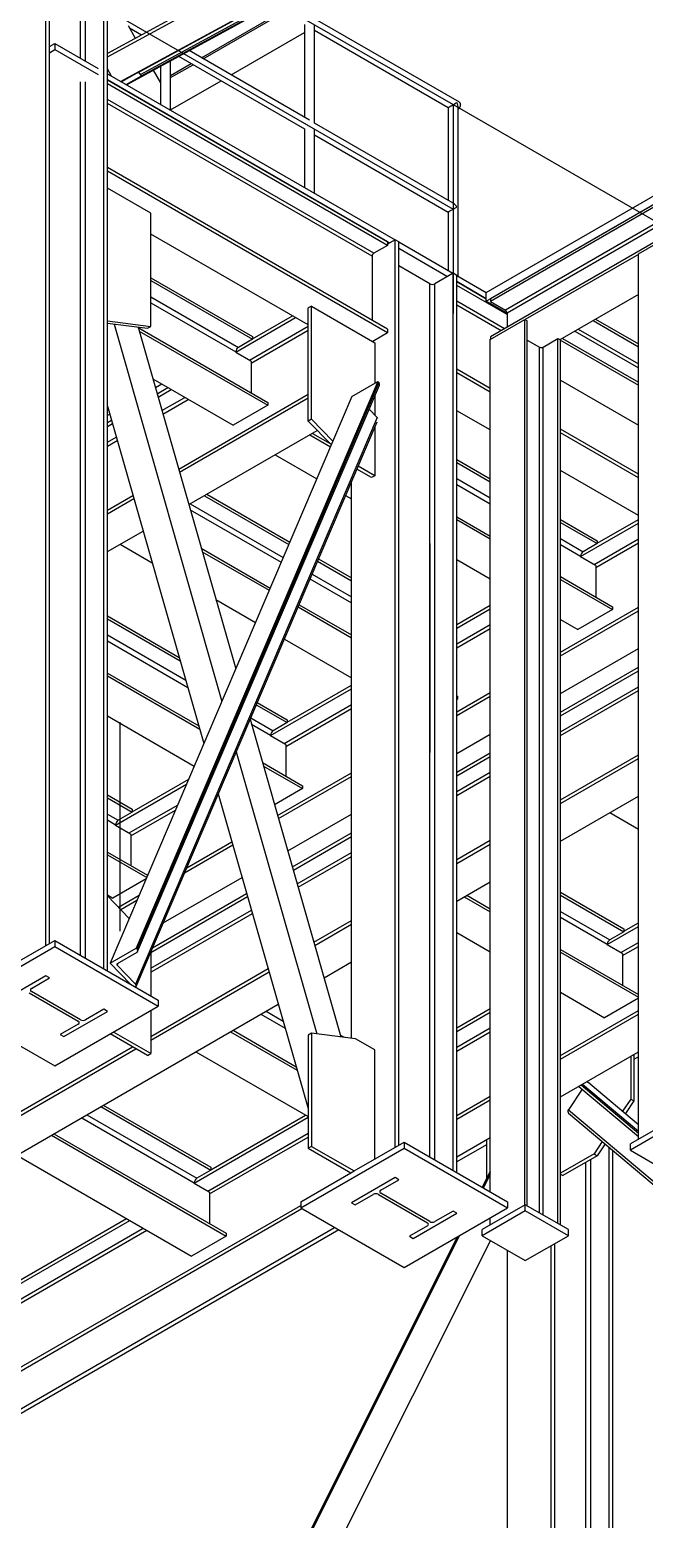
# Model space of a CAD drawing. Header units: inches. Extents: x -1490 to 2215, y -1057 to 1547.
# Drawn here: x 1920.3 to 2021.2, y -855.9 to -611.4 of the extents above; entities that cross this region are included whole.
import ezdxf

# ---------------------------------------------------------------- set-up
doc = ezdxf.new("R2010")
doc.units = ezdxf.units.IN
doc.header["$MEASUREMENT"] = 0

msp = doc.modelspace()

# ---------------------------------------------------------------- linework, layer by layer
at = {"color": 7, "linetype": 'Continuous', "lineweight": 25}
for p, q in [((1922.92, -761.72), (1922.92, -488.94)), ((1923.52, -761.37), (1923.52, -489.29)), ((1928.61, -616.04), (1928.61, -496.15)), ((1929.46, -616.53), (1929.46, -496.15)), ((1932.43, -765.5), (1932.43, -494.43)), ((1933.04, -765.85), (1933.04, -494.78)), ((2029.86, -562.57), (1933.04, -615.27)), ((1933.04, -615.83), (2030.46, -562.8)), ((1935.2, -619.85), (2032.7, -566.77)), ((2036.16, -564.99), (1937.9, -618.48)), ((1938.49, -618.71), (2036.75, -565.23)), ((1938.61, -618.93), (2036.88, -565.44)), ((1936.16, -620.4), (2032.64, -567.89)), ((1948.47, -615.98), (1961.66, -608.37)), ((1948.75, -616.15), (1961.94, -608.53)), ((1990.83, -623.29), (1961.73, -606.49)), ((1936.44, -610.7), (1937.61, -612.78)), ((1936.65, -611.08), (1938.63, -612.22)), ((1965.38, -610.52), (1965.38, -625.75)), ((1967.04, -626.7), (1967.04, -610.52)), ((1923.52, -614.11), (1924.4, -613.61)), ((1924.4, -613.61), (1924.4, -614.63)), ((1924.4, -613.61), (1931.53, -617.73)), ((1953.35, -618.8), (1965.38, -611.85)), ((1967.04, -611.47), (1988.99, -624.15)), ((1923.52, -615.14), (1924.4, -614.63)), ((1924.4, -614.63), (1931.53, -618.75)), ((1944.73, -615.74), (1965.38, -627.66)), ((1966.21, -626.22), (1946.44, -614.81)), ((1933.72, -618.99), (1933.04, -617.79)), ((1937.89, -618.48), (1935.36, -619.94)), ((1940.57, -618.01), (1941.74, -620.09)), ((1941.76, -617.36), (1941.76, -623.64)), ((1943.42, -624.59), (1943.42, -616.45)), ((1943.42, -618.9), (1946.81, -616.94)), ((1943.42, -619.23), (1947.09, -617.11)), ((1928.61, -763.29), (1928.61, -619.95)), ((1929.46, -763.78), (1929.46, -619.95)), ((1933.04, -618.6), (1980.27, -645.86)), ((1933.04, -619.62), (1979.38, -646.37)), ((1979.03, -646.17), (1933.04, -619.62)), ((1979.03, -646.78), (1933.04, -620.23)), ((1936.11, -620.37), (1938.61, -618.93)), ((1938.61, -618.93), (1938.49, -618.71)), ((1941.65, -619.92), (1941.76, -619.86)), ((1941.74, -620.09), (1941.74, -623.62)), ((1941.74, -620.2), (1941.76, -620.18)), ((1943.42, -624.53), (1951.69, -619.76)), ((1976.79, -648.08), (1933.04, -622.82)), ((1976.5, -648.57), (1933.04, -623.47)), ((1988.99, -624.15), (1988.99, -639.38)), ((1988.99, -624.15), (1988.99, -639.38)), ((1990.65, -651.86), (1990.65, -624.15)), ((1990.65, -651.86), (1990.65, -624.15)), ((1965.38, -627.66), (1965.38, -637.27)), ((1989.82, -639.86), (1967.04, -626.7)), ((1967.04, -638.23), (1967.04, -627.66)), ((1967.04, -628.62), (1988.99, -641.3)), ((1979.03, -660.54), (1933.04, -633.99)), ((1979.03, -661.15), (1933.04, -634.6)), ((1940.15, -641.5), (1933.04, -637.4)), ((1995.24, -654.51), (2026.71, -636.35)), ((1995.24, -655.94), (2026.71, -637.77)), ((2026, -638.18), (1995.95, -655.53)), ((2026, -638.64), (1995.95, -655.99)), ((2028.45, -640.05), (1998.39, -657.4)), ((2028.73, -640.54), (1998.68, -657.89)), ((1940.15, -660.08), (1940.15, -641.5)), ((1988.99, -641.3), (1988.99, -650.9)), ((1988.99, -641.3), (1988.99, -650.9)), ((1966, -659.83), (1940.15, -644.91)), ((2026, -644.46), (1995.95, -661.81)), ((2020.23, -648.18), (2025.94, -644.88)), ((1979.03, -646.78), (1976.79, -648.08)), ((1980.28, -645.86), (1979.03, -646.58)), ((1979.03, -646.17), (1979.03, -646.78)), ((1980.28, -794.83), (1980.28, -645.86)), ((1980.89, -646.21), (1980.28, -645.86)), ((1980.89, -794.48), (1980.89, -646.21)), ((1980.89, -646.22), (1989.78, -651.36)), ((1980.89, -647.24), (1988.9, -651.87)), ((1976.5, -648.57), (1976.5, -659.08)), ((1985.97, -653.07), (1980.89, -650.13)), ((2020.23, -648.25), (2001.66, -658.97)), ((2020.23, -793.53), (2020.23, -648.18)), ((1940.15, -652.08), (1956.85, -661.72)), ((1940.15, -652.55), (1956.85, -662.19)), ((1989.8, -651.35), (1986.82, -653.07)), ((1989.8, -798.62), (1989.8, -651.35)), ((1990.4, -651.7), (1989.8, -651.35)), ((1990.4, -798.97), (1990.4, -651.7)), ((1990.4, -651.71), (1995.24, -654.51)), ((1990.4, -652.73), (1995.24, -655.53)), ((1995.24, -655.53), (1990.4, -652.73)), ((1940.15, -655.21), (1954.54, -663.52)), ((1985.97, -796.41), (1985.97, -653.07)), ((1986.82, -796.9), (1986.82, -653.07)), ((1998.68, -658.13), (1990.4, -653.35)), ((1995.24, -655.94), (1995.24, -654.51)), ((2020.23, -654.84), (2007.36, -662.27)), ((1940.15, -656.19), (1954.12, -664.25)), ((1966.53, -656.73), (1966, -657.04)), ((1966, -675.62), (1966, -657.04)), ((1966.53, -675.31), (1966.53, -656.73)), ((1966.53, -656.73), (1976.96, -662.75)), ((1998.26, -660.48), (1990.4, -655.93)), ((1997.7, -660.8), (1990.4, -656.59)), ((1998.68, -657.92), (1995.24, -655.94)), ((1995.95, -655.53), (1995.95, -655.99)), ((1995.95, -655.99), (1998.39, -657.4)), ((1933.04, -659.18), (1940.15, -660.08)), ((1933.04, -659.55), (1939.62, -660.38)), ((1934.12, -659.69), (1951.83, -721.63)), ((1939.62, -660.38), (1940.15, -660.08)), ((1954.12, -664.31), (1963.94, -658.64)), ((1956.36, -665.61), (1966, -660.04)), ((1956.85, -662.13), (1963.41, -658.34)), ((1995.89, -662.23), (2001.59, -658.94)), ((1998.68, -657.89), (1998.68, -660.24)), ((2001.59, -804.29), (2001.59, -658.94)), ((2001.59, -658.94), (2001.99, -659.17)), ((2001.99, -804.45), (2001.99, -659.17)), ((2012.8, -659.13), (2020.23, -663.42)), ((2013.2, -658.9), (2020.23, -662.96)), ((1938.07, -660.19), (1954.11, -716.29)), ((1938.1, -660.28), (1959.37, -672.56)), ((1938.26, -660.84), (1959.37, -673.02)), ((1956.85, -662.19), (1954.54, -663.52)), ((1956.64, -666.1), (1966, -660.69)), ((1956.85, -661.72), (1956.85, -662.19)), ((1979.03, -661.15), (1976.61, -662.55)), ((1979.03, -660.54), (1979.03, -661.15)), ((1995.89, -802.13), (1995.89, -662.23)), ((1995.95, -661.81), (1995.95, -662.19)), ((2001.99, -662.31), (2004.02, -663.49)), ((2004.59, -663.49), (2007.03, -662.08)), ((2007.03, -807.36), (2007.03, -662.08)), ((2007.03, -662.08), (2007.43, -662.3)), ((2007.36, -662.27), (2020.23, -669.7)), ((2007.43, -807.59), (2007.43, -662.3)), ((2007.76, -662.04), (2020.23, -669.24)), ((2009.79, -660.87), (2020.23, -666.89)), ((2010.36, -660.54), (2020.23, -666.24)), ((1954.12, -664.25), (1954.12, -664.31)), ((1954.12, -664.31), (1956.57, -665.73)), ((1976.96, -662.75), (1976.96, -669.41)), ((2004.02, -805.62), (2004.02, -663.49)), ((2004.59, -805.95), (2004.59, -663.49)), ((1956.57, -665.73), (1956.64, -665.86)), ((1956.64, -665.86), (1956.64, -670.98)), ((1995.89, -670.27), (1990.4, -667.11)), ((1977.44, -669.14), (1937.73, -762.14)), ((1977.6, -669.31), (1937.9, -762.31)), ((1938, -762.71), (1977.71, -669.71)), ((1940.51, -668.7), (1953.68, -676.31)), ((1941.97, -669.55), (1940.92, -670.15)), ((1973.19, -671.59), (1977.44, -669.14)), ((1977.44, -669.14), (1977.6, -669.31)), ((1995.89, -670.89), (1990.4, -667.72)), ((2007.43, -668.89), (2020.23, -676.29)), ((1973.19, -671.59), (1933.49, -764.59)), ((1941.21, -671.16), (1942.98, -670.13)), ((1941.36, -671.68), (1943.51, -670.44)), ((1941.99, -673.9), (1945.75, -671.73)), ((1942.15, -674.46), (1946.32, -672.06)), ((1944.74, -683.49), (1966, -671.21)), ((1944.89, -684.02), (1966, -671.82)), ((1976.96, -671.45), (1976.96, -674.63)), ((1933.04, -673.19), (1948.87, -728.56)), ((1933.41, -674.49), (1933.04, -674.7)), ((1959.37, -673.02), (1953.68, -676.31)), ((1959.37, -672.56), (1959.37, -673.02)), ((1976.02, -673.66), (1977.34, -675.02)), ((1995.89, -677.08), (1990.4, -673.91)), ((1933.04, -675.87), (1933.7, -675.49)), ((1933.04, -676.49), (1933.85, -676.02)), ((1977.34, -675.02), (1937.64, -768.03)), ((1937.74, -768.43), (1977.31, -675.73)), ((1946.41, -689.33), (1967.5, -677.16)), ((1966.53, -675.31), (1966, -675.62)), ((1969.81, -679.52), (1966, -675.62)), ((1970.06, -678.93), (1966.53, -675.31)), ((1976.96, -676.55), (1976.96, -684.6)), ((2020.23, -684.33), (2007.43, -676.94)), ((1933.04, -679.07), (1934.48, -678.24)), ((1933.04, -679.73), (1934.64, -678.8)), ((1966.28, -677.86), (1969.68, -679.82)), ((1966.69, -677.63), (1969.6, -679.31)), ((2020.23, -684.94), (2007.43, -677.55)), ((1960.59, -681.15), (1967.43, -685.09)), ((1990.4, -681.94), (1995.89, -685.11)), ((1976.43, -684.9), (1974, -683.5)), ((1976.96, -684.6), (1974.21, -683.01)), ((1976.96, -684.6), (1976.43, -684.9)), ((1990.4, -682.41), (1995.89, -685.58)), ((2020.23, -691.14), (2007.43, -683.74)), ((1973.12, -776.94), (1973.12, -685.56)), ((1990.4, -685.07), (1995.89, -688.23)), ((1990.4, -686.05), (1995.89, -689.21)), ((1933.04, -690.24), (1937.22, -687.83)), ((1933.04, -690.86), (1937.37, -688.35)), ((1946.64, -689.2), (1961.91, -698.01)), ((1948.95, -687.87), (1962.82, -695.88)), ((1949.35, -687.63), (1962.98, -695.5)), ((1972.15, -687.82), (1973.12, -688.38)), ((1946.65, -690.18), (1961.58, -698.8)), ((1990.4, -691.32), (1995.89, -694.49)), ((1990.4, -691.79), (1995.89, -694.96)), ((2007.43, -691.77), (2013.47, -695.26)), ((2013.47, -695.67), (2020.23, -691.76)), ((1933.04, -697.05), (1938.89, -693.67)), ((2007.43, -692.24), (2013.47, -695.73)), ((2010.75, -697.85), (2020.23, -692.38)), ((1935.13, -695.84), (1940.38, -698.87)), ((1948.45, -696.49), (1959.77, -703.03)), ((2007.43, -694.9), (2011.17, -697.06)), ((2007.43, -695.88), (2010.75, -697.79)), ((2013.47, -695.73), (2011.17, -697.06)), ((2012.99, -699.15), (2020.23, -694.97)), ((2013.27, -699.64), (2020.23, -695.62)), ((2013.47, -695.26), (2013.47, -695.73)), ((1948.61, -697.06), (1959.61, -703.4)), ((1967.55, -698.61), (1973.12, -701.82)), ((1967.71, -698.23), (1973.12, -701.35)), ((1990.4, -698.35), (1995.89, -701.52)), ((2010.75, -697.79), (2010.75, -697.85)), ((2010.75, -697.85), (2013.2, -699.27)), ((2013.2, -699.27), (2013.27, -699.4)), ((1966.3, -701.53), (1973.12, -705.46)), ((1966.64, -700.74), (1973.12, -704.48)), ((2007.43, -701.15), (2016, -706.09)), ((2007.43, -701.62), (2016, -706.56)), ((2013.27, -699.4), (2013.27, -704.52)), ((1950.86, -704.92), (1957.36, -708.67)), ((1964.34, -706.13), (1973.12, -711.2)), ((1964.5, -705.76), (1973.12, -710.73)), ((1990.4, -708.99), (1995.89, -705.82)), ((1990.4, -709.6), (1995.89, -706.43)), ((2007.43, -713.53), (2020.23, -706.14)), ((2016, -706.56), (2010.31, -709.85)), ((2016, -706.09), (2016, -706.56)), ((1933.04, -707.61), (1944.82, -714.41)), ((1933.04, -708.08), (1944.99, -714.97)), ((1990.4, -712.19), (1995.89, -709.02)), ((2007.43, -714.14), (2020.23, -706.75)), ((2007.43, -708.18), (2010.31, -709.85)), ((1933.04, -710.73), (1945.9, -718.16)), ((1962.09, -711.4), (1973.12, -717.77)), ((1990.4, -712.84), (1995.89, -709.67)), ((1933.04, -711.71), (1946.23, -719.33)), ((2007.43, -720.34), (2020.23, -712.94)), ((2007.43, -723.41), (2020.23, -716.02)), ((1933.04, -716.98), (1948.04, -725.64)), ((1933.04, -717.45), (1948.2, -726.21)), ((2007.43, -724.02), (2020.23, -716.63)), ((1959.84, -727.24), (1973.12, -719.58)), ((1962.56, -725.06), (1973.12, -718.96)), ((1990.4, -723.36), (1995.89, -720.19)), ((1990.4, -720.71), (1990.54, -720.79)), ((1990.4, -723.97), (1995.89, -720.8)), ((1990.4, -721.18), (1990.54, -721.26)), ((1990.54, -721.26), (1990.4, -721.34)), ((1990.54, -720.79), (1990.54, -721.26)), ((2007.43, -726.61), (2020.23, -719.22)), ((2007.43, -727.26), (2020.23, -719.87)), ((1957.48, -722.19), (1962.56, -725.12)), ((1957.64, -721.81), (1962.56, -724.65)), ((1962.08, -728.54), (1973.12, -722.16)), ((1962.36, -729.03), (1973.12, -722.82)), ((1933.04, -724.02), (1947.3, -732.25)), ((1956.48, -724.55), (1971.39, -776.72)), ((1956.57, -724.32), (1960.26, -726.45)), ((1956.71, -725.38), (1959.84, -727.18)), ((1962.56, -725.12), (1960.26, -726.45)), ((1962.56, -724.65), (1962.56, -725.12)), ((1959.84, -727.18), (1959.84, -727.24)), ((1959.84, -727.24), (1962.28, -728.66)), ((1990.4, -730.17), (1995.89, -727)), ((1954.19, -729.89), (1967.44, -776.22)), ((1962.28, -728.66), (1962.36, -728.79)), ((1962.36, -728.79), (1962.36, -733.91)), ((1990.4, -733.24), (1995.89, -730.07)), ((1990.4, -733.85), (1995.89, -730.69)), ((2007.43, -737.78), (2020.23, -730.39)), ((2007.43, -738.39), (2020.23, -731)), ((1958.52, -731.69), (1965.09, -735.49)), ((1958.68, -732.26), (1965.09, -735.95)), ((1960.99, -740.34), (1973.12, -733.34)), ((1990.4, -736.44), (1995.89, -733.27)), ((1934.38, -741.94), (1946.03, -735.21)), ((1937.11, -739.75), (1946.38, -734.4)), ((1965.09, -735.95), (1960.5, -738.6)), ((1961.14, -740.86), (1973.12, -733.95)), ((1965.09, -735.49), (1965.09, -735.95)), ((1990.4, -737.09), (1995.89, -733.93)), ((1933.04, -737), (1937.11, -739.35)), ((1933.04, -737.47), (1937.11, -739.81)), ((1951.23, -736.83), (1966, -788.48)), ((2007.43, -744.59), (2020.23, -737.2)), ((1933.04, -740.12), (1934.8, -741.14)), ((1937.11, -739.81), (1934.8, -741.14)), ((1936.62, -743.23), (1944.57, -738.65)), ((1936.9, -743.72), (1944.2, -739.51)), ((1937.11, -739.35), (1937.11, -739.81)), ((1962.66, -746.18), (1973.12, -740.14)), ((2015.56, -739.9), (2020.23, -742.6)), ((1933.04, -741.1), (1934.38, -741.88)), ((1934.38, -741.88), (1934.38, -741.94)), ((1934.38, -741.94), (1936.83, -743.35)), ((1963.42, -748.82), (1973.12, -743.22)), ((1936.83, -743.35), (1936.9, -743.48)), ((1936.9, -743.48), (1936.9, -748.61)), ((1945.71, -749.77), (1953.63, -745.2)), ((1946.06, -748.96), (1953.48, -744.67)), ((1963.57, -749.34), (1973.12, -743.83)), ((1990.4, -747.61), (1995.89, -744.44)), ((1990.4, -748.22), (1995.89, -745.06)), ((1933.04, -746.37), (1939.63, -750.18)), ((1933.04, -746.84), (1939.48, -750.56)), ((1964.2, -751.57), (1973.12, -746.42)), ((1964.36, -752.13), (1973.12, -747.07)), ((1939.63, -750.18), (1939.63, -750.21)), ((1942.2, -757.99), (1955.15, -750.52)), ((1939.38, -750.79), (1933.94, -753.93)), ((1990.4, -754.42), (1995.89, -751.25)), ((2007.43, -752.97), (2017.83, -758.98)), ((1933.04, -753.41), (1933.94, -753.93)), ((1933.04, -753.56), (1936.63, -757.25)), ((1933.04, -753.56), (1936.63, -757.25)), ((1934.85, -755.43), (1938.24, -753.47)), ((1935.23, -755.82), (1937.89, -754.28)), ((1940.15, -762.86), (1956.05, -753.68)), ((1940.46, -762.07), (1955.9, -753.16)), ((1991.64, -753.71), (1995.89, -756.16)), ((1992.05, -753.47), (1995.89, -755.69)), ((2007.43, -753.44), (2017.83, -759.45)), ((1940.15, -765.45), (1956.69, -755.9)), ((1940.15, -766.1), (1956.85, -756.46)), ((1966.94, -761.15), (1973.12, -757.59)), ((2007.43, -756.1), (2015.53, -760.77)), ((2007.43, -757.08), (2015.1, -761.51)), ((1967.09, -761.68), (1973.12, -758.2)), ((1990.4, -759.56), (1995.89, -762.73)), ((2015.1, -761.57), (2020.23, -758.61)), ((2017.83, -759.45), (2015.53, -760.77)), ((2017.83, -759.38), (2020.23, -757.99)), ((2017.83, -758.98), (2017.83, -759.45)), ((1907.43, -770.66), (1924.4, -760.86)), ((1907.43, -771.68), (1924.4, -761.88)), ((1924.4, -760.86), (1924.4, -761.88)), ((1924.4, -760.86), (1941.37, -770.66)), ((1924.4, -761.88), (1941.37, -771.68)), ((1933.49, -764.59), (1937.73, -762.14)), ((1937.73, -762.14), (1937.9, -762.31)), ((1940.15, -762.79), (1940.15, -769.96)), ((1940.15, -762.79), (1940.15, -769.96)), ((2007.43, -762.35), (2020.23, -769.74)), ((2007.43, -762.82), (2020.23, -770.21)), ((2015.1, -761.51), (2015.1, -761.57)), ((2015.1, -761.57), (2017.55, -762.98)), ((2017.34, -762.86), (2020.23, -761.19)), ((2017.63, -763.35), (2020.23, -761.85)), ((1936.82, -768.03), (1933.49, -764.59)), ((1934.75, -764.66), (1934.64, -764.93)), ((1934.64, -764.93), (1937.64, -768.03)), ((1937.87, -762.86), (1934.65, -764.72)), ((1968.61, -767), (1973.12, -764.4)), ((2017.55, -762.98), (2017.63, -763.11)), ((2017.63, -763.11), (2017.63, -768.24)), ((1922.92, -766.69), (1915.76, -770.83)), ((1920.55, -768.76), (1923.52, -767.04)), ((1923.52, -767.04), (1922.92, -766.69)), ((1940.15, -776.62), (1959.43, -765.49)), ((1940.15, -777.23), (1959.58, -766.02)), ((1920.19, -769.46), (1928.25, -774.11)), ((1928.61, -773.9), (1920.55, -769.25)), ((2007.43, -769.39), (2014.66, -773.56)), ((1802.45, -862.92), (1961.1, -771.33)), ((1907.43, -771.68), (1924.4, -781.48)), ((1924.4, -781.48), (1941.37, -771.68)), ((1925.87, -776.67), (1933.04, -772.53)), ((1932.43, -772.18), (1929.46, -773.9)), ((1933.04, -772.53), (1932.43, -772.18)), ((1940.15, -772.38), (1940.15, -779.45)), ((1940.15, -772.38), (1940.15, -779.45)), ((1941.37, -770.66), (1941.37, -771.68)), ((1959.08, -772.5), (1961.9, -774.13)), ((1990.4, -775.22), (1995.89, -772.05)), ((2007.43, -779.76), (2020.23, -772.37)), ((2020.23, -770.35), (2014.66, -773.56)), ((1928.25, -774.6), (1925.27, -776.32)), ((1958.23, -772.99), (1962.24, -775.3)), ((1990.4, -775.83), (1995.89, -772.66)), ((2007.43, -780.37), (2020.23, -772.98)), ((1925.27, -776.32), (1925.87, -776.67)), ((1939.62, -779.75), (1933.5, -776.22)), ((1939.62, -779.75), (1933.5, -776.22)), ((1940.15, -779.45), (1934.03, -775.92)), ((1940.15, -779.45), (1934.03, -775.92)), ((1953.26, -775.86), (1964.2, -782.18)), ((1953.67, -775.63), (1964.04, -781.62)), ((1966.53, -776.1), (1966, -776.41)), ((1966.53, -776.1), (1966, -776.41)), ((1966, -776.41), (1966, -794.99)), ((1966, -776.41), (1966, -794.99)), ((1966.53, -776.1), (1966.53, -794.68)), ((1973.78, -777.02), (1966.53, -776.1)), ((1966.53, -776.1), (1966.53, -794.68)), ((1973.78, -777.02), (1966.53, -776.1)), ((1971.31, -776.44), (1971.92, -776.78)), ((1976.96, -778.86), (1973.78, -777.02)), ((1976.96, -778.86), (1973.78, -777.02)), ((1990.4, -778.42), (1995.89, -775.25)), ((1990.4, -779.07), (1995.89, -775.9)), ((1797.08, -859.21), (1937.17, -778.34)), ((1797.08, -859.82), (1937.7, -778.65)), ((1939.62, -779.75), (1940.15, -779.45)), ((1939.62, -779.75), (1940.15, -779.45)), ((1947.57, -779.15), (1966, -789.79)), ((1976.96, -796.75), (1976.96, -778.86)), ((1976.96, -796.75), (1976.96, -778.86)), ((2007.43, -786.57), (2020.23, -779.17)), ((2018.97, -779.9), (2018.97, -786.93)), ((2019.5, -779.6), (2019.5, -787.23)), ((2020.23, -780.01), (2019.5, -780.43)), ((2010.44, -784.83), (2020.23, -793.07)), ((2010.83, -784.6), (2020.23, -792.51)), ((2011.06, -784.47), (2020.23, -792.19)), ((2012.3, -784.39), (2011.75, -784.07)), ((2012.3, -784.39), (2020.23, -791.07)), ((1990.4, -789.59), (1995.89, -786.42)), ((1990.4, -790.2), (1995.89, -787.03)), ((2010.98, -785.28), (2008.75, -788.66)), ((2018.97, -786.93), (2017.65, -788.9)), ((2019.5, -787.23), (2018.12, -789.29)), ((2018.97, -786.93), (2019.5, -787.23)), ((1929.66, -789.49), (1947.72, -799.92)), ((1931.96, -788.16), (1950.02, -798.59)), ((1932.36, -787.92), (1950.02, -798.12)), ((1950.02, -798.53), (1965.58, -789.54)), ((2008.75, -788.66), (2025.94, -803.12)), ((2008.78, -789.24), (2025.94, -803.68)), ((1928.81, -789.98), (1947.3, -800.65)), ((1947.3, -800.71), (1966, -789.91)), ((2026, -790.2), (2018.93, -794.28)), ((2026, -791.22), (2018.93, -795.31)), ((1923.83, -792.85), (1952.55, -809.42)), ((1924.24, -792.61), (1952.55, -808.95)), ((1949.54, -802.01), (1966, -792.5)), ((1949.82, -802.5), (1966, -793.15)), ((1973.54, -798.72), (1981.76, -793.98)), ((1981.76, -793.98), (1981.76, -795)), ((1981.76, -793.98), (1998.73, -803.77)), ((1990.4, -796.4), (1995.89, -793.23)), ((1995.28, -794.42), (1990.4, -797.23)), ((1995.28, -793.58), (1995.28, -800)), ((2014.31, -793.9), (2012.96, -795.91)), ((2014.78, -794.29), (2013.49, -796.21)), ((2018.93, -795.31), (2018.93, -794.28)), ((1918.15, -796.13), (1946.86, -812.71)), ((1964.79, -804.79), (1981.76, -795)), ((1966.53, -794.68), (1966, -794.99)), ((1966.53, -794.68), (1966, -794.99)), ((1966, -794.99), (1973.01, -799.03)), ((1966, -794.99), (1973.01, -799.03)), ((1966.53, -794.68), (1973.54, -798.72)), ((1966.53, -794.68), (1973.54, -798.72)), ((1981.76, -795), (1998.73, -804.79)), ((2012.96, -795.91), (2007.43, -799.1)), ((2013.49, -796.21), (2007.83, -799.48)), ((2012.45, -952.09), (2012.45, -796.82)), ((2012.96, -795.91), (2013.49, -796.21)), ((2015.43, -951.44), (2015.43, -794.84)), ((2016.03, -950.23), (2016.03, -795.34)), ((2018.93, -795.31), (2026, -799.39)), ((1950.02, -798.59), (1947.72, -799.92)), ((1950.02, -798.12), (1950.02, -798.59)), ((1964.79, -803.77), (1973.01, -799.03)), ((1973.01, -799.03), (1973.54, -798.72)), ((1995.89, -798.78), (1994.58, -801.38)), ((1995.89, -798.98), (1994.66, -801.43)), ((1995.89, -799.31), (1994.79, -801.5)), ((2007.43, -799.24), (2007.83, -799.48)), ((2011.6, -952.58), (2011.6, -797.31)), ((1947.3, -800.65), (1947.3, -800.71)), ((1947.3, -800.71), (1949.75, -802.13)), ((1980.28, -799.81), (1973.12, -803.94)), ((1977.91, -801.87), (1980.89, -800.16)), ((1980.89, -800.16), (1980.28, -799.81)), ((1833.44, -880.2), (1964.79, -804.37)), ((1949.75, -802.13), (1949.82, -802.26)), ((1949.82, -802.26), (1949.82, -807.38)), ((1964.79, -803.77), (1964.79, -804.79)), ((1973.12, -803.94), (1973.72, -804.29)), ((1973.72, -804.29), (1976.7, -802.57)), ((1977.55, -802.57), (1985.61, -807.23)), ((1985.97, -807.02), (1977.91, -802.36)), ((2001.66, -804.26), (1994.59, -808.34)), ((1998.73, -803.77), (1998.73, -804.79)), ((2001.66, -805.28), (2001.66, -804.26)), ((2008.73, -808.34), (2001.66, -804.26)), ((1833.44, -880.81), (1964.95, -804.89)), ((1908.57, -823.07), (1936.69, -806.84)), ((1911.3, -820.88), (1936.16, -806.53)), ((1964.79, -804.79), (1981.76, -814.59)), ((1981.76, -814.59), (1998.73, -804.79)), ((1983.24, -809.78), (1990.4, -805.65)), ((1989.8, -805.3), (1986.82, -807.02)), ((1990.4, -805.65), (1989.8, -805.3)), ((2001.66, -805.28), (1994.59, -809.36)), ((1995.89, -807.59), (1995.89, -806.44)), ((2008.73, -809.36), (2001.66, -805.28)), ((1836.66, -885.15), (1970.32, -807.99)), ((1971.04, -808.41), (1887.98, -856.36)), ((1910.81, -824.36), (1938.93, -808.13)), ((1911.1, -824.85), (1939.5, -808.46)), ((1952.55, -808.95), (1952.55, -809.42)), ((1985.61, -807.72), (1982.63, -809.43)), ((1994.59, -809.36), (1994.59, -808.34)), ((2008.73, -809.36), (2008.73, -808.34)), ((1990.49, -809.55), (1876.57, -1036.96)), ((1990.64, -809.47), (1876.65, -1037)), ((1990.86, -809.34), (1876.77, -1037.07)), ((1995.93, -810.14), (1881.02, -1039.52)), ((1952.55, -809.42), (1946.86, -812.71)), ((1982.63, -809.43), (1983.24, -809.78)), ((1994.59, -809.36), (2001.66, -813.44)), ((2001.66, -813.44), (2008.73, -809.36)), ((2005.91, -961.48), (2005.91, -810.99)), ((2006.52, -961.13), (2006.52, -810.64)), ((1998.75, -965.61), (1998.75, -811.76))]:
    msp.add_line(p, q, dxfattribs=at)
at = {"color": 7, "linetype": 'Continuous'}
for p, q in [((1918.98, -582.77), (1989.82, -623.67)), ((1918.98, -599.92), (1989.82, -640.82)), ((1989.82, -623.67), (2025.56, -644.3)), ((1989.82, -623.67), (1989.82, -657.96)), ((2003.95, -685.37), (2003.95, -719.66)), ((1986, -695.71), (1986, -730.01)), ((1935.09, -725.06), (1935.09, -759.35))]:
    msp.add_line(p, q, dxfattribs=at)
at = {"color": 7, "linetype": 'Continuous', "lineweight": 25, "flags": 128}
msp.add_lwpolyline([(1990.83, -623.29), (1990.83, -623.29), (1990.88, -623.33), (1990.92, -623.38), (1990.95, -623.44), (1990.98, -623.51), (1990.99, -623.58), (1991, -623.67), (1990.99, -623.76), (1990.98, -623.86), (1990.95, -623.95), (1990.92, -624.05), (1990.88, -624.15), (1990.83, -624.25), (1990.77, -624.34), (1990.7, -624.43), (1990.65, -624.48)], dxfattribs=at)
at = {"color": 7, "linetype": 'Continuous', "lineweight": 25}
for centre, radius, start, end in [((1938.07, -618.9), 0.455, 23.9765, 113.9083), ((1977.12, -648.59), 0.615, 122.6055, 177.3945), ((1986.39, -652.26), 0.915, 242.391, 297.609), ((1998.06, -657.92), 0.615, 2.6055, 57.3945), ((1955.03, -664.29), 0.915, 122.3869, 177.6131), ((2004.31, -662.94), 0.615, 242.6097, 297.3903), ((1977.37, -669.58), 0.361, 339.9177, 49.8184), ((1977.01, -675.35), 0.468, 18.3503, 44.9254), ((2011.66, -697.83), 0.915, 122.3869, 177.6131), ((1960.75, -727.22), 0.915, 122.3869, 177.6131), ((1935.29, -741.92), 0.915, 122.3869, 177.6131), ((1937.69, -762.58), 0.333, 302.5565, 52.2282), ((2016.02, -761.55), 0.915, 122.3869, 177.6131), ((1934.71, -764.83), 0.125, 122.62, 232.1647), ((1920.64, -769), 0.264, 111.6744, 248.3256), ((1937.42, -768.29), 0.342, 316.8588, 51.1512), ((1928.15, -774.36), 0.264, 291.6744, 68.3256), ((1929.03, -773.09), 0.915, 242.391, 297.609), ((2009.09, -788.93), 0.438, 140.987, 225.1809), ((1948.21, -800.69), 0.915, 122.3869, 177.6131), ((1978.01, -802.12), 0.264, 111.6744, 248.3256), ((1977.12, -803.38), 0.915, 62.391, 117.609), ((1985.51, -807.47), 0.264, 291.6744, 68.3256), ((1986.39, -806.21), 0.915, 242.391, 297.609)]:
    msp.add_arc(centre, radius, start, end, dxfattribs=at)
for centre, major_axis, ratio, start_param, end_param in [((1989.82, -623.67), (0.83, 0.479), 0.00007, 3.141552, 5.497747), ((1989.82, -623.67), (0.83, 0.479), 0.00007, 3.141552, 5.497747), ((1989.82, -623.67), (-0.59, 1.02), 0.577335, 3.92695, 4.712348), ((1989.82, -623.67), (-0.59, 1.02), 0.577335, 3.92695, 4.712348), ((1989.82, -640.82), (0.83, 0.479), 0.00007, 3.141633, 5.497747), ((1989.82, -640.82), (-0.59, 1.02), 0.577335, 4.712348, 5.497828)]:
    msp.add_ellipse(centre, major_axis=major_axis, ratio=ratio, start_param=start_param, end_param=end_param, dxfattribs=at)

doc.saveas('drawing.dxf')
